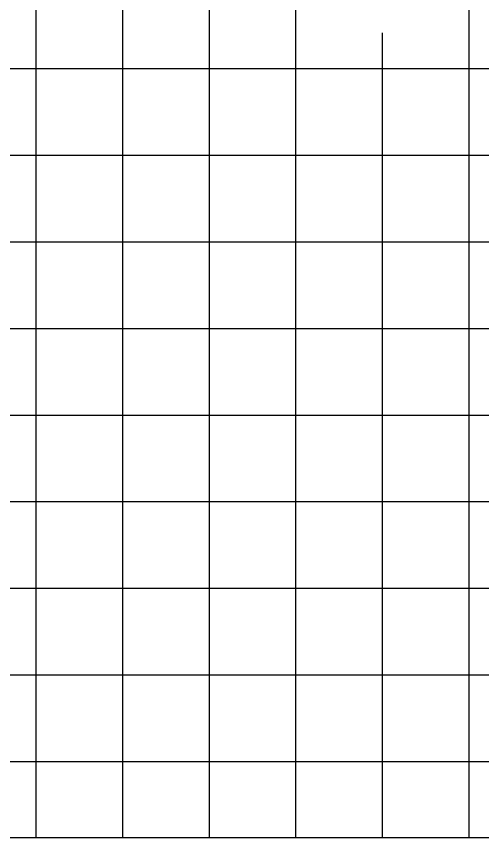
# Model space of a CAD drawing. Extents: x -186874 to 511851, y 4933 to 222627.
# Drawn here: x 505388 to 508619, y 211277 to 216966 of the extents above; entities that cross this region are included whole.
import ezdxf

# ---------------------------------------------------------------- set-up
doc = ezdxf.new("R2010")
doc.units = 0
doc.header["$LTSCALE"] = 5
doc.layers.add('XCDR20$0$A-Area', color=170, linetype='Continuous', plot=False)
doc.layers.add('XFDR20-DC-PH2$0$A-Area (PH2)', color=170, linetype='Continuous', plot=False)
doc.layers.add('XCDR20$0$A-R-Plan_RH-60cm', color=161, linetype='Continuous')
doc.layers.add('XFDR20-DC-PH2$0$A-R-Plan_RH-60cm (PH2)', color=161, linetype='Continuous')

# ---------------------------------------------------------------- blocks, each defined once
blk = doc.blocks.new('XFDR20-DC-PH2')
at = {"layer": 'XFDR20-DC-PH2$0$A-Area (PH2)'}
blk.add_lwpolyline([(511825.6, 222602.3), (498925.6, 222602.3), (498925.6, 211277.3), (511825.6, 211277.3)], close=True, dxfattribs=at)
at = {"layer": 'XFDR20-DC-PH2$0$A-R-Plan_RH-60cm (PH2)'}
for p, q in [((505525.6, 211277.3), (505525.6, 222602.3)), ((506125.6, 211277.3), (506125.6, 222602.3)), ((506725.6, 211277.3), (506725.6, 222602.3)), ((507325.6, 211277.3), (507325.6, 222602.3)), ((508525.6, 211277.3), (508525.6, 222602.3)), ((507925.6, 211277.3), (507925.6, 216852.3)), ((511825.6, 216602.3, 0), (498925.6, 216602.3, 0)), ((511825.6, 216002.3, 0), (498925.6, 216002.3, 0)), ((511825.6, 215402.3, 0), (498925.6, 215402.3, 0)), ((511825.6, 214802.3, 0), (498925.6, 214802.3, 0)), ((511825.6, 214202.3, 0), (498925.6, 214202.3, 0)), ((511825.6, 213602.3, 0), (498925.6, 213602.3, 0)), ((511825.6, 213002.3, 0), (498925.6, 213002.3, 0)), ((511825.6, 212402.3, 0), (498925.6, 212402.3, 0)), ((510925.6, 211802.3, 0), (498925.6, 211802.3, 0))]:
    blk.add_line(p, q, dxfattribs=at)
blk = doc.blocks.new('XCDR20')
at = {"layer": 'XCDR20$0$A-Area'}
blk.add_lwpolyline([(511825.6, 222602.3), (498925.6, 222602.3), (498925.6, 211277.3), (511825.6, 211277.3)], close=True, dxfattribs=at)
at = {"layer": 'XCDR20$0$A-R-Plan_RH-60cm'}
for p, q in [((505525.6, 211277.3), (505525.6, 222602.3)), ((506125.6, 211277.3), (506125.6, 222602.3)), ((506725.6, 211277.3), (506725.6, 222602.3)), ((507325.6, 211277.3), (507325.6, 222602.3)), ((508525.6, 211277.3), (508525.6, 222602.3)), ((507925.6, 211277.3), (507925.6, 216852.3)), ((511825.6, 216602.3, 0), (498925.6, 216602.3, 0)), ((511825.6, 216002.3, 0), (498925.6, 216002.3, 0)), ((511825.6, 215402.3, 0), (498925.6, 215402.3, 0)), ((511825.6, 214802.3, 0), (498925.6, 214802.3, 0)), ((511825.6, 214202.3, 0), (498925.6, 214202.3, 0)), ((511825.6, 213602.3, 0), (498925.6, 213602.3, 0)), ((511825.6, 213002.3, 0), (498925.6, 213002.3, 0)), ((511825.6, 212402.3, 0), (498925.6, 212402.3, 0)), ((510925.6, 211802.3, 0), (498925.6, 211802.3, 0))]:
    blk.add_line(p, q, dxfattribs=at)

msp = doc.modelspace()

# ---------------------------------------------------------------- block references
for name in ['XCDR20', 'XFDR20-DC-PH2']:
    msp.add_blockref(name, (0, 0))

doc.saveas('drawing.dxf')
